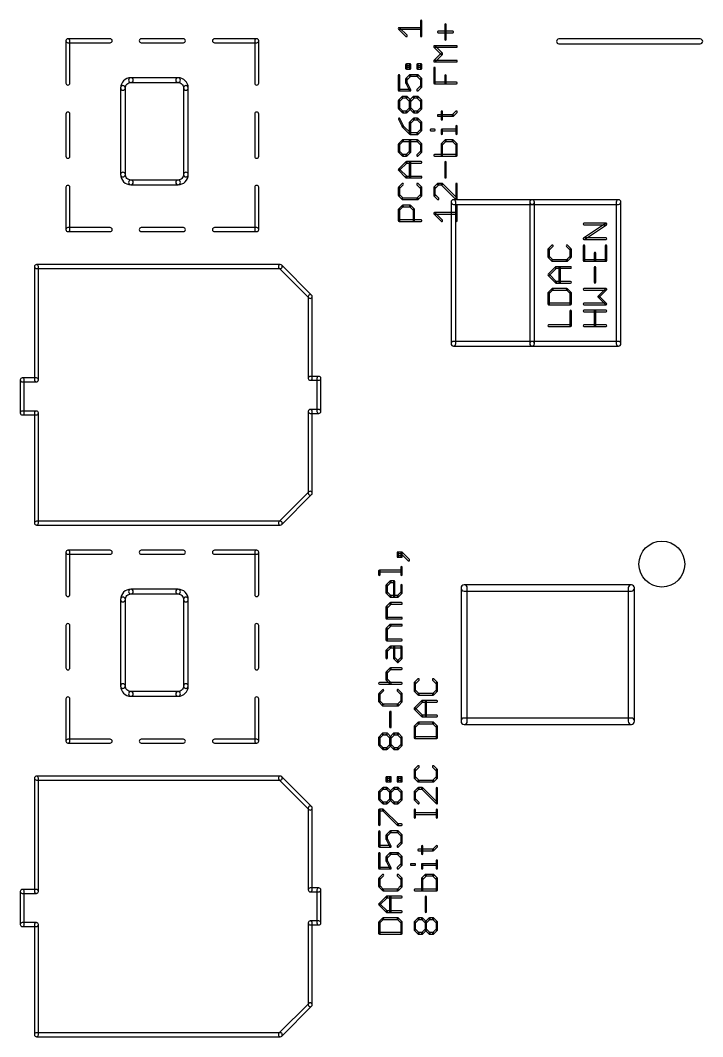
# Model space of a CAD drawing. Extents: x 0 to 11.2, y 0 to 11.2.
# Drawn here: x 9.775 to 10.643, y 3.343 to 4.635 of the extents above; entities that cross this region are included whole.
import ezdxf

# ---------------------------------------------------------------- set-up
doc = ezdxf.new("R2010")
doc.units = 0
doc.layers.add('21', color=253, linetype='CONTINUOUS')

msp = doc.modelspace()

# ---------------------------------------------------------------- linework, layer by layer
at = {"layer": '21'}
for points in [[(10.267025, 4.615956), (10.257683, 4.625298, 1), (10.256269, 4.623883), (10.26561, 4.614542, 1)], [(10.256976, 4.62359), (10.285, 4.62359, 1), (10.285, 4.62559), (10.256976, 4.62559, 1)], [(10.286, 4.615249), (10.286, 4.633932, 1), (10.284, 4.633932), (10.284, 4.615249, 1)], [(10.316988, 4.610645), (10.316988, 4.629328, 1), (10.314988, 4.629328), (10.314988, 4.610645, 1)], [(9.8385, 4.555247), (9.8385, 4.609, 1), (9.8335, 4.609), (9.8335, 4.555247, 1)], [(9.836, 4.6065), (9.889753, 4.6065, 1), (9.889753, 4.6115), (9.836, 4.6115, 1)], [(9.929123, 4.6065), (9.982877, 4.6065, 1), (9.982877, 4.6115), (9.929123, 4.6115, 1)], [(10.022247, 4.6065), (10.076, 4.6065, 1), (10.076, 4.6115), (10.022247, 4.6115, 1)], [(10.0735, 4.609), (10.0735, 4.555247, 1), (10.0785, 4.555247), (10.0785, 4.609, 1)], [(10.306647, 4.618987), (10.325329, 4.618987, 1), (10.325329, 4.620987), (10.306647, 4.620987, 1)], [(10.639874, 4.611228), (10.460126, 4.611228, 1), (10.460126, 4.605228), (10.639874, 4.605228, 1)], [(10.312025, 4.59307), (10.302683, 4.602411, 1), (10.301269, 4.600997), (10.31061, 4.591656, 1)], [(10.301976, 4.600704), (10.33, 4.600704, 1), (10.33, 4.602704), (10.301976, 4.602704, 1)], [(10.302683, 4.582315), (10.312025, 4.591656, 1), (10.31061, 4.59307), (10.301269, 4.583729, 1)], [(10.267317, 4.573814), (10.267317, 4.578484, 1), (10.265317, 4.578484), (10.265317, 4.573814, 1)], [(10.266317, 4.577484), (10.270988, 4.577484, 1), (10.270988, 4.579484), (10.266317, 4.579484, 1)], [(10.270988, 4.574814), (10.266317, 4.574814, 1), (10.266317, 4.572814), (10.270988, 4.572814, 1)], [(10.269988, 4.578484), (10.269988, 4.573814, 1), (10.271988, 4.573814), (10.271988, 4.578484, 1)], [(10.281329, 4.573814), (10.281329, 4.578484, 1), (10.279329, 4.578484), (10.279329, 4.573814, 1)], [(10.280329, 4.577484), (10.285, 4.577484, 1), (10.285, 4.579484), (10.280329, 4.579484, 1)], [(10.285, 4.574814), (10.280329, 4.574814, 1), (10.280329, 4.572814), (10.285, 4.572814, 1)], [(10.284, 4.578484), (10.284, 4.573814, 1), (10.286, 4.573814), (10.286, 4.578484, 1)], [(10.33, 4.584022), (10.301976, 4.584022, 1), (10.301976, 4.582022), (10.33, 4.582022, 1)], [(10.302976, 4.555398), (10.302976, 4.574081, 1), (10.300976, 4.574081), (10.300976, 4.555398, 1)], [(9.916, 4.556, 1), (9.916, 4.562, 0.414214), (9.903, 4.549, 1), (9.909, 4.549, -0.414214)], [(9.916, 4.556), (9.976, 4.556, 1), (9.976, 4.562), (9.916, 4.562, 1)], [(9.983, 4.549, 1), (9.989, 4.549, 0.414214), (9.976, 4.562, 1), (9.976, 4.556, -0.414214)], [(10.255976, 4.564873), (10.255976, 4.54619, 1), (10.257976, 4.54619), (10.257976, 4.564873, 1)], [(10.267025, 4.559495), (10.271695, 4.564166, 1), (10.270281, 4.56558), (10.26561, 4.560909, 1)], [(10.267317, 4.555532), (10.267317, 4.560202, 1), (10.265317, 4.560202), (10.265317, 4.555532, 1)], [(10.270988, 4.563873), (10.280329, 4.563873, 1), (10.280329, 4.565873), (10.270988, 4.565873, 1)], [(10.279622, 4.564166), (10.284293, 4.559495, 1), (10.285707, 4.560909), (10.281036, 4.56558, 1)], [(10.284, 4.560202), (10.284, 4.550861, 1), (10.286, 4.550861), (10.286, 4.560202, 1)], [(10.316988, 4.555398), (10.316988, 4.56474, 1), (10.314988, 4.56474), (10.314988, 4.555398, 1)], [(9.909, 4.439), (9.909, 4.549, 1), (9.903, 4.549), (9.903, 4.439, 1)], [(9.983, 4.549), (9.983, 4.439, 1), (9.989, 4.439), (9.989, 4.549, 1)], [(10.256976, 4.54519), (10.270988, 4.54519, 1), (10.270988, 4.54719), (10.256976, 4.54719, 1)], [(10.271882, 4.546638), (10.267212, 4.555979, 1), (10.265423, 4.555084), (10.270094, 4.545743, 1)], [(10.284293, 4.551568), (10.279622, 4.546897, 1), (10.281036, 4.545483), (10.285707, 4.550154, 1)], [(10.33, 4.556398), (10.301976, 4.556398, 1), (10.301976, 4.554398), (10.33, 4.554398, 1)], [(10.257683, 4.531872), (10.262354, 4.536542, 1), (10.26094, 4.537956), (10.256269, 4.533286, 1)], [(10.257976, 4.523237), (10.257976, 4.532579, 1), (10.255976, 4.532579), (10.255976, 4.523237, 1)], [(10.261647, 4.536249), (10.266317, 4.536249, 1), (10.266317, 4.538249), (10.261647, 4.538249, 1)], [(10.26561, 4.536542), (10.270281, 4.531872, 1), (10.271695, 4.533286), (10.267025, 4.537956, 1)], [(10.271695, 4.531872), (10.276366, 4.536542, 1), (10.274952, 4.537956), (10.270281, 4.533286, 1)], [(10.271988, 4.523237), (10.271988, 4.532579, 1), (10.269988, 4.532579), (10.269988, 4.523237, 1)], [(10.275659, 4.536249), (10.280329, 4.536249, 1), (10.280329, 4.538249), (10.275659, 4.538249, 1)], [(10.279622, 4.536542), (10.284293, 4.531872, 1), (10.285707, 4.533286), (10.281036, 4.537956, 1)], [(10.284, 4.532579), (10.284, 4.523237, 1), (10.286, 4.523237), (10.286, 4.532579, 1)], [(10.262354, 4.519274), (10.257683, 4.523945, 1), (10.256269, 4.52253), (10.26094, 4.51786, 1)], [(10.270281, 4.523945), (10.26561, 4.519274, 1), (10.267025, 4.51786), (10.271695, 4.52253, 1)], [(10.276366, 4.519274), (10.271695, 4.523945, 1), (10.270281, 4.52253), (10.274952, 4.51786, 1)], [(10.284293, 4.523945), (10.279622, 4.519274, 1), (10.281036, 4.51786), (10.285707, 4.52253, 1)], [(9.8385, 4.462123), (9.8385, 4.515877, 1), (9.8335, 4.515877), (9.8335, 4.462123, 1)], [(10.0735, 4.515877), (10.0735, 4.462123, 1), (10.0785, 4.462123), (10.0785, 4.515877, 1)], [(10.256082, 4.509179), (10.260752, 4.499837, 1), (10.262541, 4.500732), (10.257871, 4.510073, 1)], [(10.266317, 4.519567), (10.261647, 4.519567, 1), (10.261647, 4.517567), (10.266317, 4.517567, 1)], [(10.274952, 4.510333), (10.270281, 4.505662, 1), (10.271695, 4.504248), (10.276366, 4.508919, 1)], [(10.280329, 4.519567), (10.275659, 4.519567, 1), (10.275659, 4.517567), (10.280329, 4.517567, 1)], [(10.280329, 4.510626), (10.275659, 4.510626, 1), (10.275659, 4.508626), (10.280329, 4.508626, 1)], [(10.285707, 4.505662), (10.281036, 4.510333, 1), (10.279622, 4.508919), (10.284293, 4.504248, 1)], [(10.306647, 4.51303), (10.325329, 4.51303, 1), (10.325329, 4.51503), (10.306647, 4.51503, 1)], [(10.312317, 4.509359), (10.312317, 4.5187, 1), (10.310317, 4.5187), (10.310317, 4.509359, 1)], [(10.326036, 4.513323), (10.330707, 4.517993, 1), (10.329293, 4.519407), (10.324622, 4.514737, 1)], [(10.26094, 4.499577), (10.270281, 4.490236, 1), (10.271695, 4.49165), (10.262354, 4.500992, 1)], [(10.269988, 4.504955), (10.269988, 4.490943, 1), (10.271988, 4.490943), (10.271988, 4.504955, 1)], [(10.281036, 4.490236), (10.285707, 4.494907, 1), (10.284293, 4.496321), (10.279622, 4.49165, 1)], [(10.286, 4.495614), (10.286, 4.504955, 1), (10.284, 4.504955), (10.284, 4.495614, 1)], [(10.297305, 4.494614), (10.301976, 4.494614, 1), (10.301976, 4.496614), (10.297305, 4.496614, 1)], [(10.312317, 4.490943), (10.312317, 4.495614, 1), (10.310317, 4.495614), (10.310317, 4.490943, 1)], [(10.311317, 4.494614), (10.33, 4.494614, 1), (10.33, 4.496614), (10.311317, 4.496614, 1)], [(10.331, 4.490943), (10.331, 4.500285, 1), (10.329, 4.500285), (10.329, 4.490943, 1)], [(10.26094, 4.482709), (10.256269, 4.478039, 1), (10.257683, 4.476625), (10.262354, 4.481295, 1)], [(10.280329, 4.483002), (10.261647, 4.483002, 1), (10.261647, 4.481002), (10.280329, 4.481002, 1)], [(10.270988, 4.489943), (10.280329, 4.489943, 1), (10.280329, 4.491943), (10.270988, 4.491943, 1)], [(10.271988, 4.46799), (10.271988, 4.482002, 1), (10.269988, 4.482002), (10.269988, 4.46799, 1)], [(10.285707, 4.478039), (10.281036, 4.482709, 1), (10.279622, 4.481295), (10.284293, 4.476625, 1)], [(10.315281, 4.482709), (10.31061, 4.478039, 1), (10.312025, 4.476625), (10.316695, 4.481295, 1)], [(10.325329, 4.483002), (10.315988, 4.483002, 1), (10.315988, 4.481002), (10.325329, 4.481002, 1)], [(10.330707, 4.478039), (10.326036, 4.482709, 1), (10.324622, 4.481295), (10.329293, 4.476625, 1)], [(10.255976, 4.477332), (10.255976, 4.46799, 1), (10.257976, 4.46799), (10.257976, 4.477332, 1)], [(10.256269, 4.467283), (10.26094, 4.462613, 1), (10.262354, 4.464027), (10.257683, 4.468698, 1)], [(10.267025, 4.462613), (10.271695, 4.467283, 1), (10.270281, 4.468698), (10.26561, 4.464027, 1)], [(10.281036, 4.462613), (10.285707, 4.467283, 1), (10.284293, 4.468698), (10.279622, 4.464027, 1)], [(10.286, 4.46799), (10.286, 4.477332, 1), (10.284, 4.477332), (10.284, 4.46799, 1)], [(10.310317, 4.477332), (10.310317, 4.46332, 1), (10.312317, 4.46332), (10.312317, 4.477332, 1)], [(10.331, 4.46332), (10.331, 4.477332, 1), (10.329, 4.477332), (10.329, 4.46332, 1)], [(10.261647, 4.46232), (10.266317, 4.46232, 1), (10.266317, 4.46432), (10.261647, 4.46432, 1)], [(10.301976, 4.46232), (10.33, 4.46232, 1), (10.33, 4.46432), (10.301976, 4.46432, 1)], [(10.257683, 4.44433), (10.267025, 4.453672, 1), (10.26561, 4.455086), (10.256269, 4.445745, 1)], [(10.267025, 4.436403), (10.257683, 4.445745, 1), (10.256269, 4.44433), (10.26561, 4.434989, 1)], [(10.266317, 4.453379), (10.285, 4.453379, 1), (10.285, 4.455379), (10.266317, 4.455379, 1)], [(10.271988, 4.435696), (10.271988, 4.454379, 1), (10.269988, 4.454379), (10.269988, 4.435696, 1)], [(10.316988, 4.435696), (10.316988, 4.454379, 1), (10.314988, 4.454379), (10.314988, 4.435696, 1)], [(9.909, 4.439, 1), (9.903, 4.439, 0.414214), (9.916, 4.426, 1), (9.916, 4.432, -0.414214)], [(9.916, 4.426), (9.976, 4.426, 1), (9.976, 4.432), (9.916, 4.432, 1)], [(9.976, 4.432, 1), (9.976, 4.426, 0.414214), (9.989, 4.439, 1), (9.983, 4.439, -0.414214)], [(10.285, 4.436696), (10.266317, 4.436696, 1), (10.266317, 4.434696), (10.285, 4.434696, 1)], [(9.8385, 4.369), (9.8385, 4.422753, 1), (9.8335, 4.422753), (9.8335, 4.369, 1)], [(10.0735, 4.422753), (10.0735, 4.369, 1), (10.0785, 4.369), (10.0785, 4.422753, 1)], [(10.26094, 4.427462), (10.256269, 4.422792, 1), (10.257683, 4.421378), (10.262354, 4.426048, 1)], [(10.255976, 4.422085), (10.255976, 4.412743, 1), (10.257976, 4.412743), (10.257976, 4.422085, 1)], [(10.285707, 4.422792), (10.281036, 4.427462, 1), (10.279622, 4.426048), (10.284293, 4.421378, 1)], [(10.286, 4.412743), (10.286, 4.422085, 1), (10.284, 4.422085), (10.284, 4.412743, 1)], [(10.30594, 4.427462), (10.301269, 4.422792, 1), (10.302683, 4.421378), (10.307354, 4.426048, 1)], [(10.300976, 4.422085), (10.300976, 4.412743, 1), (10.302976, 4.412743), (10.302976, 4.422085, 1)], [(10.311317, 4.427755), (10.306647, 4.427755, 1), (10.306647, 4.425755), (10.311317, 4.425755, 1)], [(10.330707, 4.40878), (10.312025, 4.427462, 1), (10.31061, 4.426048), (10.329293, 4.407366, 1)], [(10.329, 4.426755), (10.329, 4.408073, 1), (10.331, 4.408073), (10.331, 4.426755, 1)], [(10.256269, 4.412036), (10.26094, 4.407366, 1), (10.262354, 4.40878), (10.257683, 4.41345, 1)], [(10.261647, 4.407073), (10.280329, 4.407073, 1), (10.280329, 4.409073), (10.261647, 4.409073, 1)], [(10.281036, 4.407366), (10.285707, 4.412036, 1), (10.284293, 4.41345), (10.279622, 4.40878, 1)], [(10.301269, 4.412036), (10.30594, 4.407366, 1), (10.307354, 4.40878), (10.302683, 4.41345, 1)], [(10.323, 4.404), (10.323, 4.224, 1), (10.329, 4.224), (10.329, 4.404, 1)], [(10.426, 4.407), (10.326, 4.407, 1), (10.326, 4.401), (10.426, 4.401, 1)], [(10.536, 4.407), (10.426, 4.407, 1), (10.426, 4.401), (10.536, 4.401, 1)], [(10.423, 4.404), (10.423, 4.224, 1), (10.429, 4.224), (10.429, 4.404, 1)], [(10.539, 4.224), (10.539, 4.404, 1), (10.533, 4.404), (10.533, 4.224, 1)], [(10.257683, 4.393754), (10.262354, 4.398425, 1), (10.26094, 4.399839), (10.256269, 4.395168, 1)], [(10.257976, 4.380449), (10.257976, 4.394461, 1), (10.255976, 4.394461), (10.255976, 4.380449, 1)], [(10.261647, 4.398132), (10.270988, 4.398132, 1), (10.270988, 4.400132), (10.261647, 4.400132, 1)], [(10.270281, 4.398425), (10.274952, 4.393754, 1), (10.276366, 4.395168), (10.271695, 4.399839, 1)], [(10.274659, 4.394461), (10.274659, 4.380449, 1), (10.276659, 4.380449), (10.276659, 4.394461, 1)], [(10.331, 4.380449), (10.331, 4.399132, 1), (10.329, 4.399132), (10.329, 4.380449, 1)], [(10.285, 4.381449), (10.256976, 4.381449, 1), (10.256976, 4.379449), (10.285, 4.379449, 1)], [(10.312025, 4.381156), (10.302683, 4.390498, 1), (10.301269, 4.389083), (10.31061, 4.379742, 1)], [(10.301976, 4.38879), (10.33, 4.38879, 1), (10.33, 4.39079), (10.301976, 4.39079, 1)], [(9.889753, 4.3715), (9.836, 4.3715, 1), (9.836, 4.3665), (9.889753, 4.3665, 1)], [(9.982877, 4.3715), (9.929123, 4.3715, 1), (9.929123, 4.3665), (9.982877, 4.3665, 1)], [(10.076, 4.3715), (10.022247, 4.3715, 1), (10.022247, 4.3665), (10.076, 4.3665, 1)], [(10.492531, 4.356544), (10.520555, 4.375227, 1), (10.519445, 4.376891), (10.491421, 4.358208, 1)], [(10.52, 4.377059), (10.491976, 4.377059, 1), (10.491976, 4.375059), (10.52, 4.375059, 1)], [(10.52, 4.358376), (10.491976, 4.358376, 1), (10.491976, 4.356376), (10.52, 4.356376, 1)], [(10.45094, 4.349142), (10.446269, 4.344472, 1), (10.447683, 4.343057), (10.452354, 4.347728, 1)], [(10.445976, 4.343765), (10.445976, 4.334423, 1), (10.447976, 4.334423), (10.447976, 4.343765, 1)], [(10.475707, 4.344472), (10.471036, 4.349142, 1), (10.469622, 4.347728), (10.474293, 4.343057, 1)], [(10.476, 4.334423), (10.476, 4.343765, 1), (10.474, 4.343765), (10.474, 4.334423, 1)], [(10.490976, 4.348435), (10.490976, 4.329753, 1), (10.492976, 4.329753), (10.492976, 4.348435, 1)], [(10.506988, 4.329753), (10.506988, 4.339094, 1), (10.504988, 4.339094), (10.504988, 4.329753, 1)], [(10.521, 4.329753), (10.521, 4.348435, 1), (10.519, 4.348435), (10.519, 4.329753, 1)], [(10.446269, 4.333716), (10.45094, 4.329045, 1), (10.452354, 4.33046), (10.447683, 4.33513, 1)], [(10.451647, 4.328753), (10.470329, 4.328753, 1), (10.470329, 4.330753), (10.451647, 4.330753, 1)], [(10.471036, 4.329045), (10.475707, 4.333716, 1), (10.474293, 4.33513), (10.469622, 4.33046, 1)], [(10.491976, 4.328753), (10.52, 4.328753, 1), (10.52, 4.330753), (10.491976, 4.330753, 1)], [(9.7985, 4.178), (9.7985, 4.322, 1), (9.7935, 4.322), (9.7935, 4.178, 1)], [(9.796, 4.3195), (10.106, 4.3195, 1), (10.106, 4.3245), (9.796, 4.3245, 1)], [(10.104232, 4.320232), (10.142232, 4.282232, 1), (10.145768, 4.285768), (10.107768, 4.323768, 1)], [(10.447683, 4.310763), (10.457025, 4.320105, 1), (10.45561, 4.321519), (10.446269, 4.312177, 1)], [(10.456317, 4.319812), (10.475, 4.319812, 1), (10.475, 4.321812), (10.456317, 4.321812, 1)], [(10.461988, 4.302129), (10.461988, 4.320812, 1), (10.459988, 4.320812), (10.459988, 4.302129, 1)], [(10.506988, 4.302129), (10.506988, 4.320812, 1), (10.504988, 4.320812), (10.504988, 4.302129, 1)], [(10.457025, 4.302836), (10.447683, 4.312177, 1), (10.446269, 4.310763), (10.45561, 4.301422, 1)], [(10.475, 4.303129), (10.456317, 4.303129, 1), (10.456317, 4.301129), (10.475, 4.301129, 1)], [(10.45094, 4.293895), (10.446269, 4.289225, 1), (10.447683, 4.28781), (10.452354, 4.292481, 1)], [(10.445976, 4.288517), (10.445976, 4.274506, 1), (10.447976, 4.274506), (10.447976, 4.288517, 1)], [(10.470329, 4.294188), (10.451647, 4.294188, 1), (10.451647, 4.292188), (10.470329, 4.292188, 1)], [(10.475707, 4.289225), (10.471036, 4.293895, 1), (10.469622, 4.292481), (10.474293, 4.28781, 1)], [(10.476, 4.274506), (10.476, 4.288517, 1), (10.474, 4.288517), (10.474, 4.274506, 1)], [(10.52, 4.294188), (10.491976, 4.294188, 1), (10.491976, 4.292188), (10.52, 4.292188, 1)], [(10.511366, 4.28314), (10.520707, 4.292481, 1), (10.519293, 4.293895), (10.509952, 4.284554, 1)], [(10.1415, 4.284), (10.1415, 4.18, 1), (10.1465, 4.18), (10.1465, 4.284, 1)], [(10.446976, 4.273506), (10.475, 4.273506, 1), (10.475, 4.275506), (10.446976, 4.275506, 1)], [(10.491976, 4.273506), (10.52, 4.273506, 1), (10.52, 4.275506), (10.491976, 4.275506, 1)], [(10.520707, 4.275213), (10.511366, 4.284554, 1), (10.509952, 4.28314), (10.519293, 4.273798, 1)], [(10.476, 4.246882), (10.476, 4.265565, 1), (10.474, 4.265565), (10.474, 4.246882, 1)], [(10.491976, 4.264565), (10.52, 4.264565, 1), (10.52, 4.266565), (10.491976, 4.266565, 1)], [(10.506988, 4.246882), (10.506988, 4.265565, 1), (10.504988, 4.265565), (10.504988, 4.246882, 1)], [(10.446976, 4.245882), (10.475, 4.245882, 1), (10.475, 4.247882), (10.446976, 4.247882, 1)], [(10.52, 4.247882), (10.491976, 4.247882, 1), (10.491976, 4.245882), (10.52, 4.245882, 1)], [(10.326, 4.221), (10.426, 4.221, 1), (10.426, 4.227), (10.326, 4.227, 1)], [(10.426, 4.221), (10.536, 4.221, 1), (10.536, 4.227), (10.426, 4.227, 1)], [(9.7805, 4.136), (9.7805, 4.178, 1), (9.7755, 4.178), (9.7755, 4.136, 1)], [(9.778, 4.1755), (9.796, 4.1755, 1), (9.796, 4.1805), (9.778, 4.1805, 1)], [(10.155, 4.1825), (10.144, 4.1825, 1), (10.144, 4.1775), (10.155, 4.1775, 1)], [(10.1575, 4.138), (10.1575, 4.18, 1), (10.1525, 4.18), (10.1525, 4.138, 1)], [(9.796, 4.1385), (9.778, 4.1385, 1), (9.778, 4.1335), (9.796, 4.1335, 1)], [(9.7985, 3.996), (9.7985, 4.136, 1), (9.7935, 4.136), (9.7935, 3.996, 1)], [(10.1415, 4.138), (10.1415, 4.034, 1), (10.1465, 4.034), (10.1465, 4.138, 1)], [(10.144, 4.1355), (10.155, 4.1355, 1), (10.155, 4.1405), (10.144, 4.1405, 1)], [(10.107768, 3.994232), (10.145768, 4.032232, 1), (10.142232, 4.035768), (10.104232, 3.997768, 1)], [(9.796, 3.9935), (10.106, 3.9935, 1), (10.106, 3.9985), (9.796, 3.9985, 1)], [(9.8385, 3.905247), (9.8385, 3.959, 1), (9.8335, 3.959), (9.8335, 3.905247, 1)], [(9.836, 3.9565), (9.889753, 3.9565, 1), (9.889753, 3.9615), (9.836, 3.9615, 1)], [(9.929123, 3.9565), (9.982877, 3.9565, 1), (9.982877, 3.9615), (9.929123, 3.9615, 1)], [(10.022247, 3.9565), (10.076, 3.9565, 1), (10.076, 3.9615), (10.022247, 3.9615, 1)], [(10.0735, 3.959), (10.0735, 3.905247, 1), (10.0785, 3.905247), (10.0785, 3.959, 1)], [(10.26, 3.959301), (10.255329, 3.959301, 1), (10.255329, 3.957301), (10.26, 3.957301, 1)], [(10.254329, 3.958301), (10.254329, 3.95363, 1), (10.256329, 3.95363), (10.256329, 3.958301, 1)], [(10.255329, 3.95263), (10.26, 3.95263, 1), (10.26, 3.95463), (10.255329, 3.95463, 1)], [(10.270048, 3.949666), (10.260707, 3.959008, 1), (10.259293, 3.957593), (10.268634, 3.948252, 1)], [(10.261, 3.95363), (10.261, 3.958301, 1), (10.259, 3.958301), (10.259, 3.95363, 1)], [(10.261, 3.930544), (10.261, 3.939885, 1), (10.259, 3.939885), (10.259, 3.930544, 1)], [(10.232976, 3.930544), (10.232976, 3.935214, 1), (10.230976, 3.935214), (10.230976, 3.930544, 1)], [(10.231976, 3.934214), (10.26, 3.934214, 1), (10.26, 3.936214), (10.231976, 3.936214, 1)], [(10.242025, 3.916225), (10.246695, 3.920896, 1), (10.245281, 3.92231), (10.24061, 3.917639, 1)], [(10.242317, 3.907591), (10.242317, 3.916932, 1), (10.240317, 3.916932), (10.240317, 3.907591, 1)], [(10.245988, 3.920603), (10.250659, 3.920603, 1), (10.250659, 3.922603), (10.245988, 3.922603, 1)], [(10.249659, 3.921603), (10.249659, 3.90292, 1), (10.251659, 3.90292), (10.251659, 3.921603, 1)], [(10.259, 3.916932), (10.259, 3.907591, 1), (10.261, 3.907591), (10.261, 3.916932, 1)], [(10.335701, 3.913646), (10.335701, 3.744354, 1), (10.343701, 3.744354), (10.343701, 3.913646, 1)], [(10.552299, 3.917646), (10.339701, 3.917646, 1), (10.339701, 3.909646), (10.552299, 3.909646, 1)], [(10.556299, 3.744354), (10.556299, 3.913646, 1), (10.548299, 3.913646), (10.548299, 3.744354, 1)], [(9.916, 3.906, 1), (9.916, 3.912, 0.414214), (9.903, 3.899, 1), (9.909, 3.899, -0.414214)], [(9.909, 3.789), (9.909, 3.899, 1), (9.903, 3.899), (9.903, 3.789, 1)], [(9.916, 3.906), (9.976, 3.906, 1), (9.976, 3.912), (9.916, 3.912, 1)], [(9.983, 3.899, 1), (9.989, 3.899, 0.414214), (9.976, 3.912, 1), (9.976, 3.906, -0.414214)], [(9.983, 3.899), (9.983, 3.789, 1), (9.989, 3.789), (9.989, 3.899, 1)], [(10.246695, 3.903627), (10.242025, 3.908298, 1), (10.24061, 3.906884), (10.245281, 3.902213, 1)], [(10.255329, 3.90392), (10.245988, 3.90392, 1), (10.245988, 3.90192), (10.255329, 3.90192, 1)], [(10.259293, 3.908298), (10.254622, 3.903627, 1), (10.256036, 3.902213), (10.260707, 3.906884, 1)], [(10.242025, 3.888601), (10.246695, 3.893272, 1), (10.245281, 3.894686), (10.24061, 3.890016, 1)], [(10.242317, 3.875297), (10.242317, 3.889308, 1), (10.240317, 3.889308), (10.240317, 3.875297, 1)], [(10.245988, 3.892979), (10.26, 3.892979, 1), (10.26, 3.894979), (10.245988, 3.894979, 1)], [(10.26, 3.876297), (10.241317, 3.876297, 1), (10.241317, 3.874297), (10.26, 3.874297, 1)], [(9.8385, 3.812123), (9.8385, 3.865877, 1), (9.8335, 3.865877), (9.8335, 3.812123, 1)], [(10.0735, 3.865877), (10.0735, 3.812123, 1), (10.0785, 3.812123), (10.0785, 3.865877, 1)], [(10.242025, 3.860978), (10.246695, 3.865648, 1), (10.245281, 3.867063), (10.24061, 3.862392, 1)], [(10.242317, 3.847673), (10.242317, 3.861685, 1), (10.240317, 3.861685), (10.240317, 3.847673, 1)], [(10.245988, 3.865356), (10.26, 3.865356, 1), (10.26, 3.867356), (10.245988, 3.867356, 1)], [(10.26, 3.848673), (10.241317, 3.848673, 1), (10.241317, 3.846673), (10.26, 3.846673, 1)], [(10.242025, 3.833354), (10.246695, 3.838025, 1), (10.245281, 3.839439), (10.24061, 3.834768, 1)], [(10.245988, 3.837732), (10.26, 3.837732, 1), (10.26, 3.839732), (10.245988, 3.839732, 1)], [(10.251659, 3.82472), (10.251659, 3.838732, 1), (10.249659, 3.838732), (10.249659, 3.82472, 1)], [(10.259, 3.838732), (10.259, 3.82472, 1), (10.261, 3.82472), (10.261, 3.838732, 1)], [(10.242317, 3.82472), (10.242317, 3.834061, 1), (10.240317, 3.834061), (10.240317, 3.82472, 1)], [(10.256036, 3.820757), (10.251366, 3.825427, 1), (10.249952, 3.824013), (10.254622, 3.819342, 1)], [(10.259293, 3.825427), (10.254622, 3.820757, 1), (10.256036, 3.819342), (10.260707, 3.824013, 1)], [(10.242025, 3.805731), (10.246695, 3.810401, 1), (10.245281, 3.811816), (10.24061, 3.807145, 1)], [(10.245988, 3.810109), (10.26, 3.810109, 1), (10.26, 3.812109), (10.245988, 3.812109, 1)], [(10.242317, 3.797097), (10.242317, 3.806438, 1), (10.240317, 3.806438), (10.240317, 3.797097, 1)], [(10.246695, 3.793133), (10.242025, 3.797804, 1), (10.24061, 3.796389), (10.245281, 3.791719, 1)], [(10.28094, 3.798004), (10.276269, 3.793333, 1), (10.277683, 3.791919), (10.282354, 3.79659, 1)], [(10.305707, 3.793333), (10.301036, 3.798004, 1), (10.299622, 3.79659), (10.304293, 3.791919, 1)], [(9.909, 3.789, 1), (9.903, 3.789, 0.414214), (9.916, 3.776, 1), (9.916, 3.782, -0.414214)], [(9.976, 3.782, 1), (9.976, 3.776, 0.414214), (9.989, 3.789, 1), (9.983, 3.789, -0.414214)], [(10.231976, 3.791426), (10.26, 3.791426, 1), (10.26, 3.793426), (10.231976, 3.793426, 1)], [(10.23594, 3.784192), (10.231269, 3.779521, 1), (10.232683, 3.778107), (10.237354, 3.782778, 1)], [(10.260707, 3.779521), (10.256036, 3.784192, 1), (10.254622, 3.782778), (10.259293, 3.778107, 1)], [(10.275976, 3.792626), (10.275976, 3.783285, 1), (10.277976, 3.783285), (10.277976, 3.792626, 1)], [(10.276269, 3.782578), (10.28094, 3.777907, 1), (10.282354, 3.779321), (10.277683, 3.783992, 1)], [(10.301036, 3.777907), (10.305707, 3.782578, 1), (10.304293, 3.783992), (10.299622, 3.779321, 1)], [(10.306, 3.783285), (10.306, 3.792626, 1), (10.304, 3.792626), (10.304, 3.783285, 1)], [(9.8385, 3.719), (9.8385, 3.772753, 1), (9.8335, 3.772753), (9.8335, 3.719, 1)], [(9.916, 3.776), (9.976, 3.776, 1), (9.976, 3.782), (9.916, 3.782, 1)], [(10.0735, 3.772753), (10.0735, 3.719, 1), (10.0785, 3.719), (10.0785, 3.772753, 1)], [(10.230976, 3.778814), (10.230976, 3.769473, 1), (10.232976, 3.769473), (10.232976, 3.778814, 1)], [(10.261, 3.769473), (10.261, 3.778814, 1), (10.259, 3.778814), (10.259, 3.769473, 1)], [(10.281647, 3.777614), (10.300329, 3.777614, 1), (10.300329, 3.779614), (10.281647, 3.779614, 1)], [(10.231269, 3.768766), (10.23594, 3.764095, 1), (10.237354, 3.76551), (10.232683, 3.77018, 1)], [(10.236647, 3.763802), (10.255329, 3.763802, 1), (10.255329, 3.765802), (10.236647, 3.765802, 1)], [(10.256036, 3.764095), (10.260707, 3.768766, 1), (10.259293, 3.77018), (10.254622, 3.76551, 1)], [(10.277683, 3.759625), (10.287025, 3.768966, 1), (10.28561, 3.77038), (10.276269, 3.761039, 1)], [(10.287025, 3.751698), (10.277683, 3.761039, 1), (10.276269, 3.759625), (10.28561, 3.750284, 1)], [(10.286317, 3.768673), (10.305, 3.768673, 1), (10.305, 3.770673), (10.286317, 3.770673, 1)], [(10.291988, 3.750991), (10.291988, 3.769673, 1), (10.289988, 3.769673), (10.289988, 3.750991, 1)], [(10.246988, 3.737179), (10.246988, 3.755861, 1), (10.244988, 3.755861), (10.244988, 3.737179, 1)], [(10.305, 3.751991), (10.286317, 3.751991, 1), (10.286317, 3.749991), (10.305, 3.749991, 1)], [(10.339701, 3.740354), (10.552299, 3.740354, 1), (10.552299, 3.748354), (10.339701, 3.748354, 1)], [(10.28094, 3.742757), (10.276269, 3.738086, 1), (10.277683, 3.736672), (10.282354, 3.741343, 1)], [(10.275976, 3.737379), (10.275976, 3.723367, 1), (10.277976, 3.723367), (10.277976, 3.737379, 1)], [(10.300329, 3.74305), (10.281647, 3.74305, 1), (10.281647, 3.74105), (10.300329, 3.74105, 1)], [(10.305707, 3.738086), (10.301036, 3.742757, 1), (10.299622, 3.741343), (10.304293, 3.736672, 1)], [(10.306, 3.723367), (10.306, 3.737379, 1), (10.304, 3.737379), (10.304, 3.723367, 1)], [(9.889753, 3.7215), (9.836, 3.7215, 1), (9.836, 3.7165), (9.889753, 3.7165, 1)], [(9.982877, 3.7215), (9.929123, 3.7215, 1), (9.929123, 3.7165), (9.982877, 3.7165, 1)], [(10.076, 3.7215), (10.022247, 3.7215, 1), (10.022247, 3.7165), (10.076, 3.7165, 1)], [(10.232683, 3.72286), (10.237354, 3.727531, 1), (10.23594, 3.728945), (10.231269, 3.724274, 1)], [(10.232976, 3.714226), (10.232976, 3.723567, 1), (10.230976, 3.723567), (10.230976, 3.714226, 1)], [(10.236647, 3.727238), (10.241317, 3.727238, 1), (10.241317, 3.729238), (10.236647, 3.729238, 1)], [(10.24061, 3.727531), (10.245281, 3.72286, 1), (10.246695, 3.724274), (10.242025, 3.728945, 1)], [(10.246695, 3.72286), (10.251366, 3.727531, 1), (10.249952, 3.728945), (10.245281, 3.724274, 1)], [(10.246988, 3.714226), (10.246988, 3.723567, 1), (10.244988, 3.723567), (10.244988, 3.714226, 1)], [(10.250659, 3.727238), (10.255329, 3.727238, 1), (10.255329, 3.729238), (10.250659, 3.729238, 1)], [(10.254622, 3.727531), (10.259293, 3.72286, 1), (10.260707, 3.724274), (10.256036, 3.728945, 1)], [(10.259, 3.723567), (10.259, 3.714226, 1), (10.261, 3.714226), (10.261, 3.723567, 1)], [(10.276976, 3.722367), (10.305, 3.722367, 1), (10.305, 3.724367), (10.276976, 3.724367, 1)], [(10.237354, 3.710262), (10.232683, 3.714933, 1), (10.231269, 3.713519), (10.23594, 3.708848, 1)], [(10.241317, 3.710555), (10.236647, 3.710555, 1), (10.236647, 3.708555), (10.241317, 3.708555, 1)], [(10.245281, 3.714933), (10.24061, 3.710262, 1), (10.242025, 3.708848), (10.246695, 3.713519, 1)], [(10.251366, 3.710262), (10.246695, 3.714933, 1), (10.245281, 3.713519), (10.249952, 3.708848, 1)], [(10.255329, 3.710555), (10.250659, 3.710555, 1), (10.250659, 3.708555), (10.255329, 3.708555, 1)], [(10.259293, 3.714933), (10.254622, 3.710262, 1), (10.256036, 3.708848), (10.260707, 3.713519, 1)], [(10.28094, 3.68751), (10.276269, 3.682839, 1), (10.277683, 3.681425), (10.282354, 3.686096, 1)], [(10.275976, 3.682132), (10.275976, 3.672791, 1), (10.277976, 3.672791), (10.277976, 3.682132, 1)], [(10.305707, 3.682839), (10.301036, 3.68751, 1), (10.299622, 3.686096), (10.304293, 3.681425, 1)], [(10.306, 3.672791), (10.306, 3.682132, 1), (10.304, 3.682132), (10.304, 3.672791, 1)], [(9.7985, 3.528), (9.7985, 3.672, 1), (9.7935, 3.672), (9.7935, 3.528, 1)], [(9.796, 3.6695), (10.106, 3.6695, 1), (10.106, 3.6745), (9.796, 3.6745, 1)], [(10.104232, 3.670232), (10.142232, 3.632232, 1), (10.145768, 3.635768), (10.107768, 3.673768, 1)], [(10.242317, 3.66812), (10.242317, 3.672791, 1), (10.240317, 3.672791), (10.240317, 3.66812, 1)], [(10.241317, 3.671791), (10.245988, 3.671791, 1), (10.245988, 3.673791), (10.241317, 3.673791, 1)], [(10.245988, 3.66912), (10.241317, 3.66912, 1), (10.241317, 3.66712), (10.245988, 3.66712, 1)], [(10.244988, 3.672791), (10.244988, 3.66812, 1), (10.246988, 3.66812), (10.246988, 3.672791, 1)], [(10.256329, 3.66812), (10.256329, 3.672791, 1), (10.254329, 3.672791), (10.254329, 3.66812, 1)], [(10.255329, 3.671791), (10.26, 3.671791, 1), (10.26, 3.673791), (10.255329, 3.673791, 1)], [(10.26, 3.66912), (10.255329, 3.66912, 1), (10.255329, 3.66712), (10.26, 3.66712, 1)], [(10.259, 3.672791), (10.259, 3.66812, 1), (10.261, 3.66812), (10.261, 3.672791, 1)], [(10.276269, 3.672084), (10.28094, 3.667413, 1), (10.282354, 3.668827), (10.277683, 3.673498, 1)], [(10.281647, 3.66712), (10.300329, 3.66712, 1), (10.300329, 3.66912), (10.281647, 3.66912, 1)], [(10.301036, 3.667413), (10.305707, 3.672084, 1), (10.304293, 3.673498), (10.299622, 3.668827, 1)], [(10.232683, 3.653801), (10.237354, 3.658472, 1), (10.23594, 3.659886), (10.231269, 3.655216, 1)], [(10.232976, 3.645167), (10.232976, 3.654508, 1), (10.230976, 3.654508), (10.230976, 3.645167, 1)], [(10.236647, 3.658179), (10.241317, 3.658179, 1), (10.241317, 3.660179), (10.236647, 3.660179, 1)], [(10.24061, 3.658472), (10.245281, 3.653801, 1), (10.246695, 3.655216), (10.242025, 3.659886, 1)], [(10.246695, 3.653801), (10.251366, 3.658472, 1), (10.249952, 3.659886), (10.245281, 3.655216, 1)], [(10.246988, 3.645167), (10.246988, 3.654508, 1), (10.244988, 3.654508), (10.244988, 3.645167, 1)], [(10.250659, 3.658179), (10.255329, 3.658179, 1), (10.255329, 3.660179), (10.250659, 3.660179, 1)], [(10.254622, 3.658472), (10.259293, 3.653801, 1), (10.260707, 3.655216), (10.256036, 3.659886, 1)], [(10.259, 3.654508), (10.259, 3.645167, 1), (10.261, 3.645167), (10.261, 3.654508, 1)], [(10.28094, 3.659886), (10.276269, 3.655216, 1), (10.277683, 3.653802), (10.282354, 3.658472, 1)], [(10.275976, 3.654509), (10.275976, 3.645167, 1), (10.277976, 3.645167), (10.277976, 3.654509, 1)], [(10.286317, 3.660179), (10.281647, 3.660179, 1), (10.281647, 3.658179), (10.286317, 3.658179, 1)], [(10.305707, 3.641204), (10.287025, 3.659886, 1), (10.28561, 3.658472), (10.304293, 3.63979, 1)], [(10.304, 3.659179), (10.304, 3.640497, 1), (10.306, 3.640497), (10.306, 3.659179, 1)], [(10.237354, 3.641204), (10.232683, 3.645874, 1), (10.231269, 3.64446), (10.23594, 3.639789, 1)], [(10.245281, 3.645874), (10.24061, 3.641204, 1), (10.242025, 3.639789), (10.246695, 3.64446, 1)], [(10.251366, 3.641204), (10.246695, 3.645874, 1), (10.245281, 3.64446), (10.249952, 3.639789, 1)], [(10.259293, 3.645874), (10.254622, 3.641204, 1), (10.256036, 3.639789), (10.260707, 3.64446, 1)], [(10.276269, 3.64446), (10.28094, 3.63979, 1), (10.282354, 3.641204), (10.277683, 3.645874, 1)], [(10.1415, 3.634), (10.1415, 3.53, 1), (10.1465, 3.53), (10.1465, 3.634, 1)], [(10.232976, 3.612873), (10.232976, 3.631556, 1), (10.230976, 3.631556), (10.230976, 3.612873, 1)], [(10.231976, 3.630556), (10.236647, 3.630556, 1), (10.236647, 3.632556), (10.231976, 3.632556, 1)], [(10.241317, 3.641497), (10.236647, 3.641497, 1), (10.236647, 3.639497), (10.241317, 3.639497, 1)], [(10.23594, 3.630849), (10.254622, 3.612166, 1), (10.256036, 3.61358), (10.237354, 3.632263, 1)], [(10.255329, 3.641497), (10.250659, 3.641497, 1), (10.250659, 3.639497), (10.255329, 3.639497, 1)], [(10.277976, 3.622081), (10.277976, 3.631422, 1), (10.275976, 3.631422), (10.275976, 3.622081, 1)], [(10.306, 3.622081), (10.306, 3.631422, 1), (10.304, 3.631422), (10.304, 3.622081, 1)], [(10.305, 3.627752), (10.276976, 3.627752, 1), (10.276976, 3.625752), (10.305, 3.625752, 1)], [(10.230976, 3.603932), (10.230976, 3.58525, 1), (10.232976, 3.58525), (10.232976, 3.603932, 1)], [(10.242025, 3.598554), (10.246695, 3.603225, 1), (10.245281, 3.604639), (10.24061, 3.599969, 1)], [(10.245988, 3.602932), (10.255329, 3.602932, 1), (10.255329, 3.604932), (10.245988, 3.604932, 1)], [(10.255329, 3.611873), (10.26, 3.611873, 1), (10.26, 3.613873), (10.255329, 3.613873, 1)], [(10.254622, 3.603225), (10.259293, 3.598554, 1), (10.260707, 3.599969), (10.256036, 3.604639, 1)], [(10.242317, 3.594591), (10.242317, 3.599261, 1), (10.240317, 3.599261), (10.240317, 3.594591, 1)], [(10.246882, 3.585697), (10.242212, 3.595038, 1), (10.240423, 3.594144), (10.245094, 3.584802, 1)], [(10.259293, 3.590627), (10.254622, 3.585957, 1), (10.256036, 3.584542), (10.260707, 3.589213, 1)], [(10.259, 3.599261), (10.259, 3.58992, 1), (10.261, 3.58992), (10.261, 3.599261, 1)], [(10.231976, 3.58425), (10.245988, 3.58425, 1), (10.245988, 3.58625), (10.231976, 3.58625, 1)], [(10.230976, 3.576309), (10.230976, 3.557626, 1), (10.232976, 3.557626), (10.232976, 3.576309, 1)], [(10.242025, 3.570931), (10.246695, 3.575601, 1), (10.245281, 3.577016), (10.24061, 3.572345, 1)], [(10.245988, 3.575309), (10.255329, 3.575309, 1), (10.255329, 3.577309), (10.245988, 3.577309, 1)], [(10.254622, 3.575601), (10.259293, 3.570931, 1), (10.260707, 3.572345), (10.256036, 3.577016, 1)], [(10.281647, 3.579712), (10.300329, 3.579712, 1), (10.300329, 3.581712), (10.281647, 3.581712, 1)], [(10.287317, 3.576042), (10.287317, 3.585383, 1), (10.285317, 3.585383), (10.285317, 3.576042, 1)], [(10.301036, 3.580005), (10.305707, 3.584676, 1), (10.304293, 3.58609), (10.299622, 3.581419, 1)], [(10.242317, 3.566967), (10.242317, 3.571638, 1), (10.240317, 3.571638), (10.240317, 3.566967, 1)], [(10.246882, 3.558073), (10.242212, 3.567414, 1), (10.240423, 3.56652), (10.245094, 3.557179, 1)], [(10.259, 3.571638), (10.259, 3.562297, 1), (10.261, 3.562297), (10.261, 3.571638, 1)], [(10.306, 3.557626), (10.306, 3.566967, 1), (10.304, 3.566967), (10.304, 3.557626, 1)], [(10.231976, 3.556626), (10.245988, 3.556626, 1), (10.245988, 3.558626), (10.231976, 3.558626, 1)], [(10.259293, 3.563004), (10.254622, 3.558333, 1), (10.256036, 3.556919), (10.260707, 3.56159, 1)], [(10.272305, 3.561297), (10.276976, 3.561297, 1), (10.276976, 3.563297), (10.272305, 3.563297, 1)], [(10.287317, 3.557626), (10.287317, 3.562297, 1), (10.285317, 3.562297), (10.285317, 3.557626, 1)], [(10.286317, 3.561297), (10.305, 3.561297, 1), (10.305, 3.563297), (10.286317, 3.563297, 1)], [(10.23594, 3.549392), (10.231269, 3.544722, 1), (10.232683, 3.543307), (10.237354, 3.547978, 1)], [(10.230976, 3.544014), (10.230976, 3.534673, 1), (10.232976, 3.534673), (10.232976, 3.544014, 1)], [(10.260707, 3.544722), (10.256036, 3.549392, 1), (10.254622, 3.547978), (10.259293, 3.543307, 1)], [(10.261, 3.534673), (10.261, 3.544014, 1), (10.259, 3.544014), (10.259, 3.534673, 1)], [(10.290281, 3.549392), (10.28561, 3.544722, 1), (10.287025, 3.543307), (10.291695, 3.547978, 1)], [(10.285317, 3.544014), (10.285317, 3.530002, 1), (10.287317, 3.530002), (10.287317, 3.544014, 1)], [(10.300329, 3.549685), (10.290988, 3.549685, 1), (10.290988, 3.547685), (10.300329, 3.547685, 1)], [(10.305707, 3.544722), (10.301036, 3.549392, 1), (10.299622, 3.547978), (10.304293, 3.543307, 1)], [(10.306, 3.530002), (10.306, 3.544014, 1), (10.304, 3.544014), (10.304, 3.530002, 1)], [(9.7805, 3.486), (9.7805, 3.528, 1), (9.7755, 3.528), (9.7755, 3.486, 1)], [(9.778, 3.5255), (9.796, 3.5255, 1), (9.796, 3.5305), (9.778, 3.5305, 1)], [(10.155, 3.5325), (10.144, 3.5325, 1), (10.144, 3.5275), (10.155, 3.5275, 1)], [(10.1575, 3.488), (10.1575, 3.53, 1), (10.1525, 3.53), (10.1525, 3.488, 1)], [(10.231269, 3.533966), (10.23594, 3.529295, 1), (10.237354, 3.53071), (10.232683, 3.53538, 1)], [(10.236647, 3.529002), (10.255329, 3.529002, 1), (10.255329, 3.531002), (10.236647, 3.531002, 1)], [(10.256036, 3.529295), (10.260707, 3.533966, 1), (10.259293, 3.53538), (10.254622, 3.53071, 1)], [(10.276976, 3.529002), (10.305, 3.529002, 1), (10.305, 3.531002), (10.276976, 3.531002, 1)], [(10.232683, 3.511013), (10.242025, 3.520354, 1), (10.24061, 3.521769), (10.231269, 3.512427, 1)], [(10.242025, 3.503086), (10.232683, 3.512427, 1), (10.231269, 3.511013), (10.24061, 3.501672, 1)], [(10.241317, 3.520062), (10.26, 3.520062, 1), (10.26, 3.522062), (10.241317, 3.522062, 1)], [(10.246988, 3.502379), (10.246988, 3.521062, 1), (10.244988, 3.521062), (10.244988, 3.502379, 1)], [(10.291988, 3.502379), (10.291988, 3.521062, 1), (10.289988, 3.521062), (10.289988, 3.502379, 1)], [(10.26, 3.503379), (10.241317, 3.503379, 1), (10.241317, 3.501379), (10.26, 3.501379, 1)], [(9.796, 3.4885), (9.778, 3.4885, 1), (9.778, 3.4835), (9.796, 3.4835, 1)], [(9.7985, 3.346), (9.7985, 3.486, 1), (9.7935, 3.486), (9.7935, 3.346, 1)], [(10.1415, 3.488), (10.1415, 3.384, 1), (10.1465, 3.384), (10.1465, 3.488, 1)], [(10.144, 3.4855), (10.155, 3.4855, 1), (10.155, 3.4905), (10.144, 3.4905, 1)], [(10.23594, 3.494145), (10.231269, 3.489474, 1), (10.232683, 3.48806), (10.237354, 3.492731, 1)], [(10.230976, 3.488767), (10.230976, 3.474755, 1), (10.232976, 3.474755), (10.232976, 3.488767, 1)], [(10.255329, 3.494438), (10.236647, 3.494438, 1), (10.236647, 3.492438), (10.255329, 3.492438, 1)], [(10.260707, 3.489474), (10.256036, 3.494145, 1), (10.254622, 3.492731), (10.259293, 3.48806, 1)], [(10.261, 3.474755), (10.261, 3.488767, 1), (10.259, 3.488767), (10.259, 3.474755, 1)], [(10.277683, 3.48806), (10.282354, 3.492731, 1), (10.28094, 3.494145), (10.276269, 3.489474, 1)], [(10.277976, 3.479426), (10.277976, 3.488767, 1), (10.275976, 3.488767), (10.275976, 3.479426, 1)], [(10.281647, 3.492438), (10.286317, 3.492438, 1), (10.286317, 3.494438), (10.281647, 3.494438, 1)], [(10.28561, 3.492731), (10.290281, 3.48806, 1), (10.291695, 3.489474), (10.287025, 3.494145, 1)], [(10.291695, 3.48806), (10.296366, 3.492731, 1), (10.294952, 3.494145), (10.290281, 3.489474, 1)], [(10.291988, 3.479426), (10.291988, 3.488767, 1), (10.289988, 3.488767), (10.289988, 3.479426, 1)], [(10.295659, 3.492438), (10.300329, 3.492438, 1), (10.300329, 3.494438), (10.295659, 3.494438, 1)], [(10.299622, 3.492731), (10.304293, 3.48806, 1), (10.305707, 3.489474), (10.301036, 3.494145, 1)], [(10.304, 3.488767), (10.304, 3.479426, 1), (10.306, 3.479426), (10.306, 3.488767, 1)], [(10.231976, 3.473755), (10.26, 3.473755, 1), (10.26, 3.475755), (10.231976, 3.475755, 1)], [(10.282354, 3.475463), (10.277683, 3.480133, 1), (10.276269, 3.478719), (10.28094, 3.474048, 1)], [(10.286317, 3.475755), (10.281647, 3.475755, 1), (10.281647, 3.473755), (10.286317, 3.473755, 1)], [(10.290281, 3.480133), (10.28561, 3.475463, 1), (10.287025, 3.474048), (10.291695, 3.478719, 1)], [(10.296366, 3.475463), (10.291695, 3.480133, 1), (10.290281, 3.478719), (10.294952, 3.474048, 1)], [(10.300329, 3.475755), (10.295659, 3.475755, 1), (10.295659, 3.473755), (10.300329, 3.473755, 1)], [(10.304293, 3.480133), (10.299622, 3.475463, 1), (10.301036, 3.474048), (10.305707, 3.478719, 1)], [(10.107768, 3.344232), (10.145768, 3.382232, 1), (10.142232, 3.385768), (10.104232, 3.347768, 1)], [(9.796, 3.3435), (10.106, 3.3435, 1), (10.106, 3.3485), (9.796, 3.3485, 1)]]:
    msp.add_lwpolyline(points, format="xyb", close=True, dxfattribs=at)
msp.add_circle((10.591, 3.944), 0.029142, dxfattribs=at)

doc.saveas('drawing.dxf')
